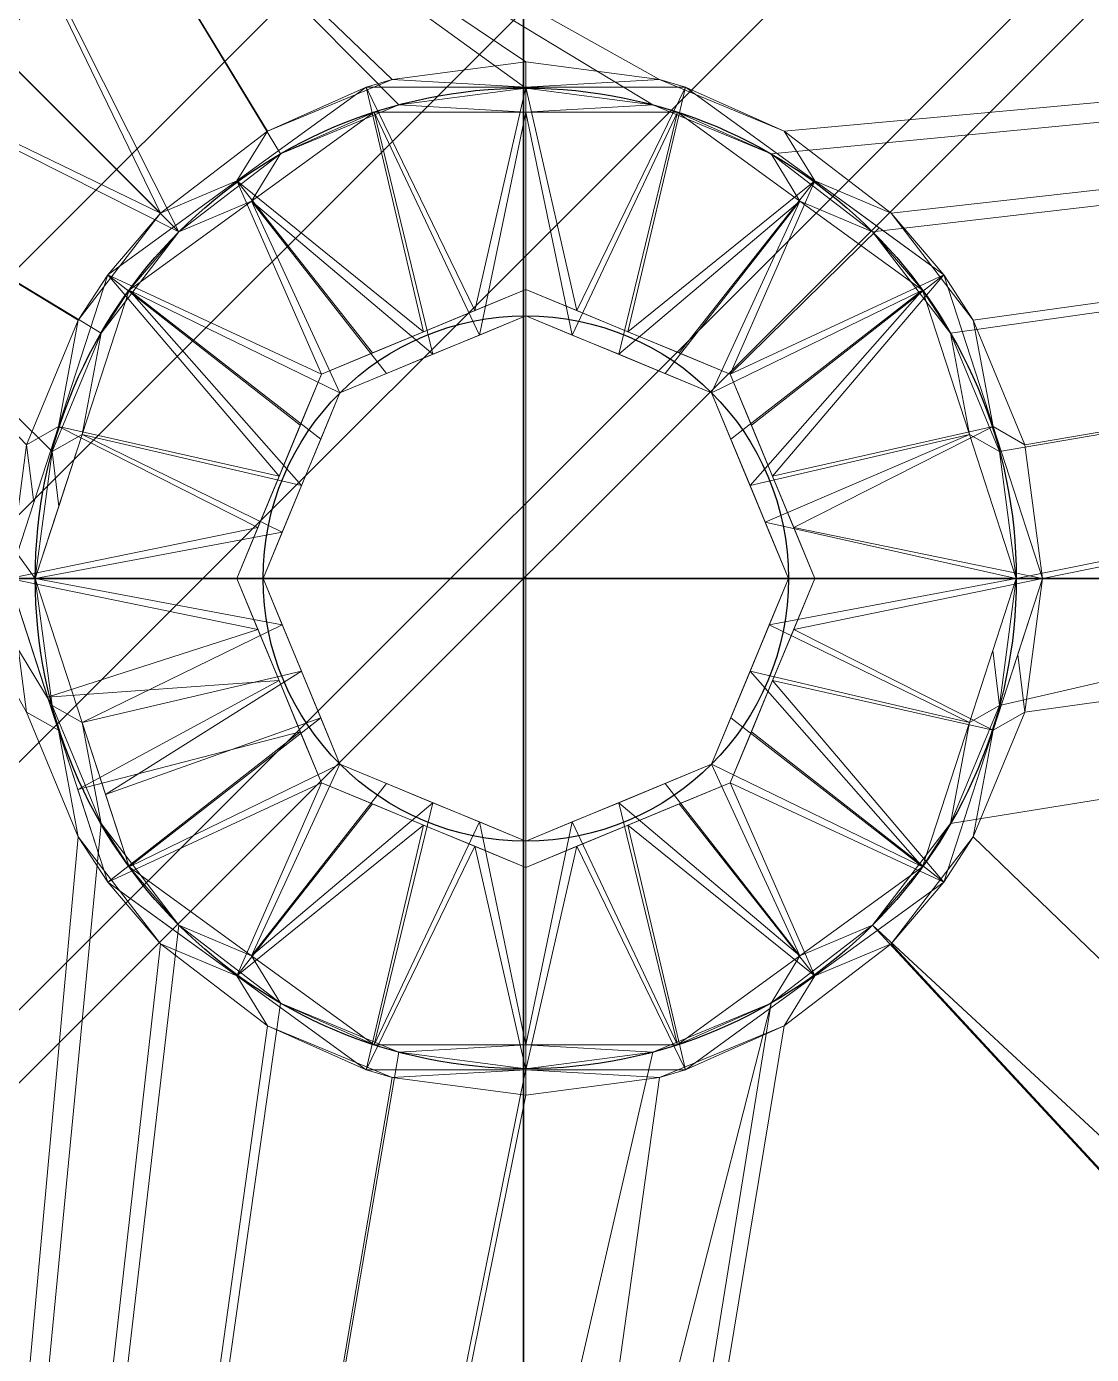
# Model space of a CAD drawing. Header units: millimetres. Extents: x -1 to 1801, y -701 to 1.
# Drawn here: x 1330.5 to 1391.3, y -303.3 to -227.5 of the extents above; entities that cross this region are included whole.
import ezdxf

# ---------------------------------------------------------------- set-up
doc = ezdxf.new("R2010")
doc.units = ezdxf.units.MM
for name, color, linetype in [('IQ_200_3D', 1, 'Continuous'), ('IQ_204_2D', 7, 'Continuous'), ('IQ_204_3D', 7, 'Continuous'), ('IQ_CON_DRAIN_INT', 7, 'Continuous')]:
    doc.layers.add(name, color=color, linetype=linetype)

# ---------------------------------------------------------------- blocks, each defined once
blk = doc.blocks.new('*X1')
at = {"color": 0}
for p, q in [((313.9927, 2209.0388), (321.5054, 2216.5516)), ((314.1082, 2207.7402), (322.8041, 2216.436)), ((314.1582, 2210.6186), (319.9257, 2216.3861)), ((314.3989, 2206.6167), (323.9276, 2216.1453)), ((314.8213, 2205.6248), (324.9194, 2215.723)), ((315.3537, 2204.743), (325.8012, 2215.1905)), ((315.9853, 2203.9605), (326.5838, 2214.5589))]:
    blk.add_line(p, q, dxfattribs=at)
blk = doc.blocks.new('drain')
blk.add_line((-2.1213, -2.1213), (2.1213, 2.1213))
at = {"extrusion": (-1, 0, 0)}
blk.add_line((0, 2.1213, -2.1213), (0, -2.1213, 2.1213), dxfattribs=at)
at = {"extrusion": (0, -1, 0)}
blk.add_line((-2.1213, 0, -2.1213), (2.1213, 0, 2.1213), dxfattribs=at)
at = {"extrusion": (-1, 0, 0)}
for start, end in [(45, 225), (225, 45)]:
    blk.add_arc((0, 0), 3, start, end, dxfattribs=at)
for start, end in [(45, 225), (225, 45)]:
    blk.add_arc((0, 0), 3, start, end)
at = {"extrusion": (0, -1, 0)}
for start, end in [(45, 225), (225, 45)]:
    blk.add_arc((0, 0), 3, start, end, dxfattribs=at)
at = {"xscale": 0.4000000000000909, "yscale": 0.4000000000000909, "zscale": 0.4000000000000909}
blk.add_blockref('*X1', (-128.5971, -883.6206), dxfattribs=at)
at = {"extrusion": (-1, 0, 0), "xscale": 0.3999999999999773, "yscale": 0.3999999999999773, "zscale": 0.3999999999999773}
blk.add_blockref('*X1', (-128.5971, -883.6206), dxfattribs=at)
at = {"extrusion": (0, -1, 0), "xscale": 0.4000000000000909, "yscale": 0.4000000000000909, "zscale": 0.4000000000000909}
blk.add_blockref('*X1', (-128.5971, -883.6206), dxfattribs=at)

msp = doc.modelspace()

# ---------------------------------------------------------------- linework, layer by layer
at = {"layer": 'IQ_204_2D'}
for radius in [28, 15]:
    msp.add_circle((1359, -259), radius, dxfattribs=at)

# ---------------------------------------------------------------- block references
at = {"layer": 'IQ_CON_DRAIN_INT', "xscale": 25, "yscale": 25, "zscale": 25}
msp.add_blockref('drain', (1358.873, -259), dxfattribs=at)

# ---------------------------------------------------------------- meshes
at = {"layer": 'IQ_200_3D', "lineweight": 18}
mesh = msp.add_polyface(dxfattribs=at)
corners = [(1800, 0, 850), (1800, -700, 850), (0, -700, 850), (0, 0, 850), (1275, -230, 850), (1275, -530, 850), (1276.874, -544.235, 850), (1282.369, -557.5, 850), (1291.109, -568.891, 850), (1302.5, -577.631, 850), (1315.765, -583.126, 850), (1330, -585, 850), (1630, -585, 850), (1644.235, -583.126, 850), (1657.5, -577.631, 850), (1668.891, -568.891, 850), (1677.631, -557.5, 850), (1683.126, -544.235, 850), (1685, -530, 850), (1685, -230, 850), (1683.126, -215.765, 850), (1677.631, -202.5, 850), (1668.891, -191.109, 850), (1657.5, -182.369, 850), (1644.235, -176.874, 850), (1630, -175, 850), (1330, -175, 850), (1315.765, -176.874, 850), (1302.5, -182.369, 850), (1291.109, -191.109, 850), (1282.369, -202.5, 850), (1276.874, -215.765, 850), (1284, -168, 850), (1283.455, -163.859, 850), (1281.856, -160, 850), (1279.314, -156.686, 850), (1276, -154.144, 850), (1272.141, -152.545, 850), (1268, -152, 850), (1263.859, -152.545, 850), (1260, -154.144, 850), (1256.686, -156.686, 850), (1254.144, -160, 850), (1252.545, -163.859, 850), (1252, -168, 850), (1252.545, -172.141, 850), (1254.144, -176, 850), (1256.686, -179.314, 850), (1260, -181.856, 850), (1263.859, -183.455, 850), (1268, -184, 850), (1272.141, -183.455, 850), (1276, -181.856, 850), (1279.314, -179.314, 850), (1281.856, -176, 850), (1283.455, -172.141, 850)]
mesh.append_faces([[corners[k] for k in face] for face in [(14, 1, 13), (18, 1, 17), (9, 2, 8), (23, 0, 22), (20, 0, 19), (42, 3, 41), (40, 3, 39), (38, 0, 37)]], dxfattribs={"vtx0": -1, "vtx1": -1})
mesh.append_faces([[corners[k] for k in face] for face in [(1, 14, 15), (1, 15, 16), (1, 18, 19, 0), (0, 23, 24), (33, 27, 28, 32), (34, 26, 27, 33), (28, 55, 32), (29, 52, 53), (30, 51, 52, 29), (4, 47, 48), (3, 44, 45, 2), (3, 42, 43)]], dxfattribs={"vtx0": -1, "vtx2": -1})
mesh.append_faces([[corners[k] for k in face] for face in [(0, 25, 26, 36), (2, 45, 46, 5)]], dxfattribs={"vtx0": -1, "vtx2": -1, "vtx3": -1})
mesh.append_faces([[corners[k] for k in face] for face in [(16, 17, 1), (12, 13, 1), (9, 10, 2), (7, 8, 2), (10, 11, 2), (21, 22, 0), (20, 21, 0), (24, 25, 0), (5, 6, 2), (53, 54, 29), (50, 51, 30), (6, 7, 2), (34, 35, 26), (36, 37, 0), (35, 36, 26), (43, 44, 3), (40, 41, 3)]], dxfattribs={"vtx1": -1, "vtx2": -1})
mesh.append_faces([[corners[k] for k in face] for face in [(11, 12, 1, 2), (54, 55, 28, 29), (4, 5, 46, 47), (30, 31, 49, 50), (31, 4, 48, 49), (38, 39, 3, 0)]], dxfattribs={"vtx1": -1, "vtx3": -1})
mesh = msp.add_polyface(dxfattribs=at)
corners = [(1800, -700, 900), (1800, -23, 900), (0, -23, 900), (0, -700, 900), (1275, -530, 900), (1275, -230, 900), (1276.874, -215.765, 900), (1282.369, -202.5, 900), (1291.109, -191.109, 900), (1302.5, -182.369, 900), (1315.765, -176.874, 900), (1330, -175, 900), (1630, -175, 900), (1644.235, -176.874, 900), (1657.5, -182.369, 900), (1668.891, -191.109, 900), (1677.631, -202.5, 900), (1683.126, -215.765, 900), (1685, -230, 900), (1685, -530, 900), (1683.126, -544.235, 900), (1677.631, -557.5, 900), (1668.891, -568.891, 900), (1657.5, -577.631, 900), (1644.235, -583.126, 900), (1630, -585, 900), (1330, -585, 900), (1315.765, -583.126, 900), (1302.5, -577.631, 900), (1291.109, -568.891, 900), (1282.369, -557.5, 900), (1276.874, -544.235, 900), (1252, -168, 900), (1252.545, -163.859, 900), (1254.144, -160, 900), (1256.686, -156.686, 900), (1260, -154.144, 900), (1263.859, -152.545, 900), (1268, -152, 900), (1272.141, -152.545, 900), (1276, -154.144, 900), (1279.314, -156.686, 900), (1281.856, -160, 900), (1283.455, -163.859, 900), (1284, -168, 900), (1283.455, -172.141, 900), (1281.856, -176, 900), (1279.314, -179.314, 900), (1276, -181.856, 900), (1272.141, -183.455, 900), (1268, -184, 900), (1263.859, -183.455, 900), (1260, -181.856, 900), (1256.686, -179.314, 900), (1254.144, -176, 900), (1252.545, -172.141, 900)]
mesh.append_faces([[corners[k] for k in face] for face in [(16, 1, 15), (21, 0, 20), (28, 3, 27), (47, 8, 46), (36, 2, 35), (35, 2, 34), (33, 2, 32), (49, 7, 48), (54, 5, 53), (50, 7, 49), (31, 3, 30)]], dxfattribs={"vtx0": -1, "vtx1": -1})
mesh.append_faces([[corners[k] for k in face] for face in [(1, 12, 13), (1, 13, 14), (1, 17, 18), (9, 45, 46, 8), (10, 42, 43, 9), (42, 10, 11, 41), (0, 21, 22), (0, 23, 24), (26, 3, 0, 25), (3, 26, 27), (2, 36, 37), (48, 7, 8, 47), (51, 6, 7, 50), (52, 5, 6, 51)]], dxfattribs={"vtx0": -1, "vtx2": -1})
mesh.append_faces([[corners[k] for k in face] for face in [(16, 17, 1), (14, 15, 1), (43, 44, 9), (44, 45, 9), (19, 20, 0), (22, 23, 0), (29, 30, 3), (28, 29, 3), (24, 25, 0), (37, 38, 2), (40, 41, 11), (39, 40, 1), (33, 34, 2), (31, 4, 3), (52, 53, 5), (54, 55, 3)]], dxfattribs={"vtx1": -1, "vtx2": -1})
mesh.append_faces([[corners[k] for k in face] for face in [(11, 12, 1, 40), (4, 5, 54, 3)]], dxfattribs={"vtx1": -1, "vtx2": -1, "vtx3": -1})
mesh.append_faces([[corners[k] for k in face] for face in [(18, 19, 0, 1), (38, 39, 1, 2), (55, 32, 2, 3)]], dxfattribs={"vtx1": -1, "vtx3": -1})
mesh = msp.add_polyface(dxfattribs=at)
corners = [(1650, -230, 700), (1649.319, -224.824, 700), (1647.321, -220, 700), (1644.142, -215.858, 700), (1640, -212.679, 700), (1635.176, -210.681, 700), (1630, -210, 700), (1330, -210, 700), (1324.824, -210.681, 700), (1320, -212.679, 700), (1315.858, -215.858, 700), (1312.679, -220, 700), (1310.681, -224.824, 700), (1310, -230, 700), (1310, -530, 700), (1310.681, -535.176, 700), (1312.679, -540, 700), (1315.858, -544.142, 700), (1320, -547.321, 700), (1324.824, -549.319, 700), (1330, -550, 700), (1630, -550, 700), (1635.176, -549.319, 700), (1640, -547.321, 700), (1644.142, -544.142, 700), (1647.321, -540, 700), (1649.319, -535.176, 700), (1650, -530, 700), (1387, -259, 700), (1386.046, -266.247, 700), (1383.249, -273, 700), (1378.799, -278.799, 700), (1373, -283.249, 700), (1366.247, -286.046, 700), (1359, -287, 700), (1351.753, -286.046, 700), (1345, -283.249, 700), (1339.201, -278.799, 700), (1334.751, -273, 700), (1331.954, -266.247, 700), (1331, -259, 700), (1331.954, -251.753, 700), (1334.751, -245, 700), (1339.201, -239.201, 700), (1345, -234.751, 700), (1351.753, -231.954, 700), (1359, -231, 700), (1366.247, -231.954, 700), (1373, -234.751, 700), (1378.799, -239.201, 700), (1383.249, -245, 700), (1386.046, -251.753, 700)]
mesh.append_faces([[corners[k] for k in face] for face in [(29, 6, 28), (37, 14, 36), (49, 6, 48), (40, 13, 39)]], dxfattribs={"vtx0": -1, "vtx1": -1})
mesh.append_faces([[corners[k] for k in face] for face in [(21, 27, 31)]], dxfattribs={"vtx0": -1, "vtx1": -1, "vtx2": -1})
mesh.append_faces([[corners[k] for k in face] for face in [(32, 20, 21, 31), (14, 32, 33), (15, 18, 19, 14), (14, 37, 38), (7, 47, 48, 6), (7, 46, 47), (6, 0, 1, 5), (5, 1, 2, 4), (6, 51, 28), (13, 42, 43, 12)]], dxfattribs={"vtx0": -1, "vtx2": -1})
mesh.append_faces([[corners[k] for k in face] for face in [(6, 29, 30, 0), (14, 19, 20, 32)]], dxfattribs={"vtx0": -1, "vtx2": -1, "vtx3": -1})
mesh.append_faces([[corners[k] for k in face] for face in [(43, 8, 9, 10)]], dxfattribs={"vtx0": -1, "vtx3": -1})
mesh.append_faces([[corners[k] for k in face] for face in [(35, 36, 14), (34, 35, 14), (33, 34, 14), (50, 51, 6), (49, 50, 6), (44, 45, 7), (41, 42, 13), (40, 41, 13), (11, 12, 43, 10), (45, 46, 7)]], dxfattribs={"vtx1": -1, "vtx2": -1})
mesh.append_faces([[corners[k] for k in face] for face in [(25, 26, 22, 23), (21, 22, 26, 27), (27, 0, 30, 31), (13, 14, 38, 39), (43, 44, 7, 8)]], dxfattribs={"vtx1": -1, "vtx3": -1})
mesh.append_faces([[corners[k] for k in face] for face in [(23, 24, 25), (16, 17, 18, 15), (2, 3, 4)]], dxfattribs={"vtx2": -1})
mesh = msp.add_polyface(dxfattribs=at)
corners = [(1630, -210, 698.5), (1635.176, -210.681, 698.5), (1640, -212.679, 698.5), (1644.142, -215.858, 698.5), (1647.321, -220, 698.5), (1649.319, -224.824, 698.5), (1650, -230, 698.5), (1650, -530, 698.5), (1649.499, -534.45, 698.5), (1648.019, -538.678, 698.5), (1645.637, -542.47, 698.5), (1642.47, -545.637, 698.5), (1638.678, -548.019, 698.5), (1634.45, -549.499, 698.5), (1630, -550, 698.5), (1330, -550, 698.5), (1324.824, -549.319, 698.5), (1320, -547.321, 698.5), (1315.858, -544.142, 698.5), (1312.679, -540, 698.5), (1310.681, -535.176, 698.5), (1310, -530, 698.5), (1310, -230, 698.5), (1310.681, -224.824, 698.5), (1312.679, -220, 698.5), (1315.858, -215.858, 698.5), (1320, -212.679, 698.5), (1324.824, -210.681, 698.5), (1330, -210, 698.5), (1329.5, -259, 698.5), (1330.505, -266.635, 698.5), (1333.452, -273.75, 698.5), (1338.14, -279.86, 698.5), (1344.25, -284.548, 698.5), (1351.365, -287.495, 698.5), (1359, -288.5, 698.5), (1366.635, -287.495, 698.5), (1373.75, -284.548, 698.5), (1379.86, -279.86, 698.5), (1384.548, -273.75, 698.5), (1387.495, -266.635, 698.5), (1388.5, -259, 698.5), (1387.495, -251.365, 698.5), (1384.548, -244.25, 698.5), (1379.86, -238.14, 698.5), (1373.75, -233.452, 698.5), (1366.635, -230.505, 698.5), (1359, -229.5, 698.5), (1351.365, -230.505, 698.5), (1344.25, -233.452, 698.5), (1338.14, -238.14, 698.5), (1333.452, -244.25, 698.5), (1330.505, -251.365, 698.5)]
mesh.append_faces([[corners[k] for k in face] for face in [(45, 0, 44), (42, 0, 41), (49, 28, 48), (8, 14, 7), (34, 21, 33)]], dxfattribs={"vtx0": -1, "vtx1": -1})
mesh.append_faces([[corners[k] for k in face] for face in [(0, 6, 40, 41)]], dxfattribs={"vtx0": -1, "vtx1": -1, "vtx3": -1})
mesh.append_faces([[corners[k] for k in face] for face in [(28, 46, 47), (50, 27, 28, 49), (22, 51, 52), (22, 29, 30), (28, 47, 48), (31, 21, 22, 30), (21, 15, 16, 20), (20, 16, 17, 19)]], dxfattribs={"vtx0": -1, "vtx2": -1})
mesh.append_faces([[corners[k] for k in face] for face in [(21, 35, 36, 15)]], dxfattribs={"vtx0": -1, "vtx2": -1, "vtx3": -1})
mesh.append_faces([[corners[k] for k in face] for face in [(50, 25, 26, 27)]], dxfattribs={"vtx0": -1, "vtx3": -1})
mesh.append_faces([[corners[k] for k in face] for face in [(18, 19, 17)]], dxfattribs={"vtx1": -1})
mesh.append_faces([[corners[k] for k in face] for face in [(42, 43, 0), (43, 44, 0), (24, 25, 50, 23), (52, 29, 22), (34, 35, 21), (32, 33, 21), (31, 32, 21), (36, 37, 15)]], dxfattribs={"vtx1": -1, "vtx2": -1})
mesh.append_faces([[corners[k] for k in face] for face in [(38, 39, 7, 14)]], dxfattribs={"vtx1": -1, "vtx2": -1, "vtx3": -1})
mesh.append_faces([[corners[k] for k in face] for face in [(4, 5, 1, 2), (0, 1, 5, 6), (45, 46, 28, 0), (22, 23, 50, 51), (6, 7, 39, 40), (37, 38, 14, 15), (8, 9, 13, 14), (9, 10, 12, 13)]], dxfattribs={"vtx1": -1, "vtx3": -1})
mesh.append_faces([[corners[k] for k in face] for face in [(2, 3, 4), (10, 11, 12)]], dxfattribs={"vtx2": -1})
at = {"layer": 'IQ_204_3D', "lineweight": 18}
mesh = msp.add_polyface(dxfattribs=at)
corners = [(1388.5, -259, 698.5), (1388.5, -259, 689.84), (1382.866, -241.66, 689.84), (1368.116, -230.944, 689.84), (1349.884, -230.944, 689.84), (1335.134, -241.66, 689.84), (1329.5, -259, 689.84), (1329.5, -259, 698.5), (1330.505, -251.365, 698.5), (1333.452, -244.25, 698.5), (1338.14, -238.14, 698.5), (1344.25, -233.452, 698.5), (1351.365, -230.505, 698.5), (1359, -229.5, 698.5), (1366.635, -230.505, 698.5), (1373.75, -233.452, 698.5), (1379.86, -238.14, 698.5), (1384.548, -244.25, 698.5), (1387.495, -251.365, 698.5), (1342.509, -236.302, 689.84), (1375.491, -236.302, 689.84), (1332.317, -250.33, 689.84), (1385.683, -250.33, 689.84), (1330.909, -254.665, 689.84), (1329.5, -259, 694.824), (1359, -230.944, 689.84)]
mesh.append_faces([[corners[k] for k in face] for face in [(14, 25, 13), (9, 21, 8), (21, 9, 5), (16, 20, 15), (3, 15, 20), (5, 10, 19), (2, 17, 22), (15, 3, 14), (20, 16, 2), (25, 14, 3)]], dxfattribs={"vtx0": -1, "vtx1": -1})
mesh.append_faces([[corners[k] for k in face] for face in [(24, 8, 23)]], dxfattribs={"vtx0": -1, "vtx1": -1, "vtx2": -1})
mesh.append_faces([[corners[k] for k in face] for face in [(11, 4, 19), (19, 10, 11), (25, 12, 13), (18, 1, 22), (8, 21, 23), (12, 25, 4)]], dxfattribs={"vtx0": -1, "vtx2": -1})
mesh.append_faces([[corners[k] for k in face] for face in [(9, 10, 5), (11, 12, 4), (16, 17, 2), (17, 18, 22)]], dxfattribs={"vtx1": -1, "vtx2": -1})
mesh.append_faces([[corners[k] for k in face] for face in [(23, 6, 24), (18, 0, 1), (24, 7, 8)]], dxfattribs={"vtx2": -1})
mesh = msp.add_polyface(dxfattribs=at)
corners = [(1329.5, -259, 689.84), (1335.134, -241.66, 689.84), (1349.884, -230.944, 689.84), (1368.116, -230.944, 689.84), (1382.866, -241.66, 689.84), (1388.5, -259, 689.84), (1375.5, -259, 682.617), (1370.667, -247.333, 682.617), (1359, -242.5, 682.617), (1347.333, -247.333, 682.617), (1342.5, -259, 682.617), (1364.834, -244.916, 682.617), (1353.166, -244.916, 682.617), (1344.916, -253.166, 682.617), (1332.317, -250.33, 689.84), (1373.084, -253.166, 682.617), (1385.683, -250.33, 689.84), (1342.509, -236.302, 689.84), (1375.491, -236.302, 689.84), (1356.083, -243.708, 682.617), (1359, -230.944, 689.84), (1361.917, -243.708, 682.617), (1346.125, -250.25, 682.617), (1343.708, -256.083, 682.617), (1371.875, -250.25, 682.617), (1374.292, -256.083, 682.617), (1350.25, -246.125, 682.617), (1379.178, -238.981, 689.84), (1367.75, -246.125, 682.617)]
mesh.append_faces([[corners[k] for k in face] for face in [(25, 5, 6)]], dxfattribs={"vtx0": -1})
mesh.append_faces([[corners[k] for k in face] for face in [(7, 4, 24), (20, 19, 2), (3, 21, 20), (8, 20, 21), (5, 25, 16), (19, 20, 8)]], dxfattribs={"vtx0": -1, "vtx1": -1})
mesh.append_faces([[corners[k] for k in face] for face in [(3, 11, 21), (23, 0, 14), (17, 12, 26), (7, 18, 27), (11, 3, 18), (9, 1, 17), (12, 17, 2), (4, 15, 24), (7, 27, 4), (1, 9, 22), (14, 13, 23), (15, 4, 16), (18, 7, 28)]], dxfattribs={"vtx0": -1, "vtx2": -1})
mesh.append_faces([[corners[k] for k in face] for face in [(14, 1, 13), (19, 12, 2), (22, 13, 1), (28, 11, 18), (25, 15, 16), (26, 9, 17)]], dxfattribs={"vtx1": -1, "vtx2": -1})
mesh.append_faces([[corners[k] for k in face] for face in [(23, 10, 0)]], dxfattribs={"vtx2": -1})
mesh = msp.add_polyface(dxfattribs=at)
corners = [(1387, -259, 690.722), (1387, -259, 698.5), (1386.046, -251.753, 698.5), (1383.249, -245, 698.5), (1378.799, -239.201, 698.5), (1373, -234.751, 698.5), (1366.247, -231.954, 698.5), (1359, -231, 698.5), (1351.753, -231.954, 698.5), (1345, -234.751, 698.5), (1339.201, -239.201, 698.5), (1334.751, -245, 698.5), (1331.954, -251.753, 698.5), (1331, -259, 698.5), (1331, -259, 690.722), (1336.348, -242.542, 690.722), (1350.348, -232.37, 690.722), (1367.652, -232.37, 690.722), (1381.652, -242.542, 690.722), (1343.348, -237.456, 690.722), (1374.652, -237.456, 690.722), (1333.674, -250.771, 690.722), (1384.326, -250.771, 690.722), (1332.337, -254.885, 690.722), (1331, -259, 695.317), (1359, -232.37, 690.722)]
mesh.append_faces([[corners[k] for k in face] for face in [(7, 25, 6), (12, 21, 11), (15, 11, 21), (5, 20, 4), (20, 5, 17), (19, 10, 15), (22, 3, 18), (6, 17, 5), (18, 4, 20), (17, 6, 25)]], dxfattribs={"vtx0": -1, "vtx1": -1})
mesh.append_faces([[corners[k] for k in face] for face in [(23, 12, 24)]], dxfattribs={"vtx0": -1, "vtx1": -1, "vtx2": -1})
mesh.append_faces([[corners[k] for k in face] for face in [(15, 10, 11), (16, 8, 9), (18, 3, 4), (22, 2, 3)]], dxfattribs={"vtx0": -1, "vtx2": -1})
mesh.append_faces([[corners[k] for k in face] for face in [(19, 16, 9), (9, 10, 19), (7, 8, 25), (22, 0, 2), (23, 21, 12), (16, 25, 8)]], dxfattribs={"vtx1": -1, "vtx2": -1})
mesh.append_faces([[corners[k] for k in face] for face in [(24, 14, 23), (0, 1, 2), (12, 13, 24)]], dxfattribs={"vtx2": -1})
mesh = msp.add_polyface(dxfattribs=at)
corners = [(1387, -259, 698.5), (1387, -259, 700), (1386.046, -251.753, 700), (1383.249, -245, 700), (1378.799, -239.201, 700), (1373, -234.751, 700), (1366.247, -231.954, 700), (1359, -231, 700), (1351.753, -231.954, 700), (1345, -234.751, 700), (1339.201, -239.201, 700), (1334.751, -245, 700), (1331.954, -251.753, 700), (1331, -259, 700), (1331, -259, 698.5), (1331.954, -251.753, 698.5), (1334.751, -245, 698.5), (1339.201, -239.201, 698.5), (1345, -234.751, 698.5), (1351.753, -231.954, 698.5), (1359, -231, 698.5), (1366.247, -231.954, 698.5), (1373, -234.751, 698.5), (1378.799, -239.201, 698.5), (1383.249, -245, 698.5), (1386.046, -251.753, 698.5)]
mesh.append_faces([[corners[k] for k in face] for face in [(2, 25, 0, 1), (15, 12, 13, 14)]], dxfattribs={"vtx0": -1})
mesh.append_faces([[corners[k] for k in face] for face in [(3, 24, 25, 2), (5, 22, 23, 4), (4, 23, 24, 3), (6, 21, 22, 5), (21, 6, 7, 20), (8, 19, 20, 7), (9, 18, 19, 8), (11, 16, 17, 10), (10, 17, 18, 9), (12, 15, 16, 11)]], dxfattribs={"vtx0": -1, "vtx2": -1})
mesh = msp.add_polyface(dxfattribs=at)
corners = [(1387, -259, 690.722), (1381.652, -242.542, 690.722), (1367.652, -232.37, 690.722), (1350.348, -232.37, 690.722), (1336.348, -242.542, 690.722), (1331, -259, 690.722), (1344, -259, 683.5), (1348.393, -248.393, 683.5), (1359, -244, 683.5), (1369.607, -248.393, 683.5), (1374, -259, 683.5), (1353.697, -246.197, 683.5), (1364.303, -246.197, 683.5), (1346.197, -253.697, 683.5), (1371.803, -253.697, 683.5), (1343.348, -237.456, 690.722), (1374.652, -237.456, 690.722), (1361.652, -245.098, 683.5), (1359, -232.37, 690.722), (1356.348, -245.098, 683.5), (1347.295, -251.045, 683.5), (1333.674, -250.771, 690.722), (1372.671, -255.792, 683.5), (1384.326, -250.771, 690.722), (1370.705, -251.045, 683.5), (1351.045, -247.295, 683.5), (1366.955, -247.295, 683.5), (1345.098, -256.348, 683.5)]
mesh.append_faces([[corners[k] for k in face] for face in [(27, 5, 6)]], dxfattribs={"vtx0": -1})
mesh.append_faces([[corners[k] for k in face] for face in [(18, 17, 2), (3, 19, 18), (17, 18, 8), (5, 27, 21)]], dxfattribs={"vtx0": -1, "vtx1": -1})
mesh.append_faces([[corners[k] for k in face] for face in [(13, 4, 21), (15, 25, 11), (18, 19, 8), (9, 1, 16), (16, 12, 26), (22, 0, 23), (11, 3, 15), (4, 13, 20), (3, 11, 19), (23, 14, 22), (1, 9, 24), (15, 7, 25), (12, 16, 2)]], dxfattribs={"vtx0": -1, "vtx2": -1})
mesh.append_faces([[corners[k] for k in face] for face in [(24, 14, 1), (20, 7, 4), (17, 12, 2), (23, 1, 14), (15, 4, 7), (26, 9, 16), (27, 13, 21)]], dxfattribs={"vtx1": -1, "vtx2": -1})
mesh.append_faces([[corners[k] for k in face] for face in [(22, 10, 0)]], dxfattribs={"vtx2": -1})
mesh = msp.add_polyface(dxfattribs=at)
corners = [(1342.5, -259, 682.617), (1347.333, -247.333, 682.617), (1359, -242.5, 682.617), (1370.667, -247.333, 682.617), (1375.5, -259, 682.617), (1375.5, -259, 668.5), (1370.667, -247.333, 668.5), (1359, -242.5, 668.5), (1347.333, -247.333, 668.5), (1342.5, -259, 668.5), (1345.197, -252.488, 668.5), (1344.916, -253.166, 682.617), (1346.125, -250.25, 682.617), (1353.166, -244.916, 668.5), (1353.166, -244.916, 682.617), (1356.083, -243.708, 682.617), (1373.084, -253.166, 668.5), (1373.084, -253.166, 682.617), (1374.151, -255.744, 682.617), (1364.834, -244.916, 682.617), (1364.834, -244.916, 668.5), (1361.917, -243.708, 668.5), (1343.849, -255.744, 668.5), (1350.25, -246.125, 682.617), (1350.25, -246.125, 668.5), (1356.083, -243.708, 668.5), (1371.875, -250.25, 668.5), (1371.875, -250.25, 682.617), (1374.292, -256.083, 668.5), (1367.75, -246.125, 682.617), (1367.75, -246.125, 668.5), (1361.917, -243.708, 682.617), (1343.708, -256.083, 682.617)]
mesh.append_faces([[corners[k] for k in face] for face in [(28, 4, 5), (32, 9, 0)]], dxfattribs={"vtx0": -1})
mesh.append_faces([[corners[k] for k in face] for face in [(4, 28, 18), (18, 16, 17), (9, 32, 22)]], dxfattribs={"vtx0": -1, "vtx1": -1})
mesh.append_faces([[corners[k] for k in face] for face in [(8, 12, 1), (10, 11, 12)]], dxfattribs={"vtx0": -1, "vtx2": -1})
mesh.append_faces([[corners[k] for k in face] for face in [(10, 22, 11), (8, 10, 12), (28, 16, 18), (32, 11, 22)]], dxfattribs={"vtx1": -1, "vtx2": -1})
mesh.append_faces([[corners[k] for k in face] for face in [(15, 2, 7, 25), (25, 13, 14, 15), (24, 8, 1, 23), (13, 24, 23, 14), (2, 31, 21, 7), (19, 29, 30, 20), (3, 27, 26, 6), (6, 30, 29, 3), (27, 17, 16, 26), (31, 19, 20, 21)]], dxfattribs={"vtx1": -1, "vtx3": -1})
mesh = msp.add_polyface(dxfattribs=at)
corners = [(1342.5, -259, 668.5), (1347.333, -247.333, 668.5), (1359, -242.5, 668.5), (1370.667, -247.333, 668.5), (1375.5, -259, 668.5), (1359, -259, 668.5)]
mesh.append_faces([[corners[k] for k in face] for face in [(3, 4, 5, 2)]], dxfattribs={"vtx2": -1})
mesh.append_faces([[corners[k] for k in face] for face in [(5, 0, 1, 2)]], dxfattribs={"vtx3": -1})
mesh = msp.add_polyface(dxfattribs=at)
corners = [(1374, -259, 683.5), (1369.607, -248.393, 683.5), (1359, -244, 683.5), (1348.393, -248.393, 683.5), (1344, -259, 683.5), (1344, -259, 670), (1348.393, -248.393, 670), (1359, -244, 670), (1369.607, -248.393, 670), (1374, -259, 670), (1346.445, -253.097, 670), (1346.197, -253.697, 683.5), (1347.295, -251.045, 683.5), (1353.697, -246.197, 670), (1353.697, -246.197, 683.5), (1356.348, -245.098, 683.5), (1371.803, -253.697, 670), (1371.803, -253.697, 683.5), (1372.777, -256.049, 683.5), (1364.303, -246.197, 683.5), (1364.303, -246.197, 670), (1361.652, -245.098, 670), (1345.222, -256.049, 670), (1351.045, -247.295, 683.5), (1351.045, -247.295, 670), (1356.348, -245.098, 670), (1370.705, -251.045, 670), (1370.705, -251.045, 683.5), (1372.902, -256.348, 670), (1366.955, -247.295, 683.5), (1366.955, -247.295, 670), (1361.652, -245.098, 683.5), (1345.098, -256.348, 683.5)]
mesh.append_faces([[corners[k] for k in face] for face in [(18, 28, 0), (17, 16, 18), (22, 32, 5)]], dxfattribs={"vtx0": -1, "vtx1": -1})
mesh.append_faces([[corners[k] for k in face] for face in [(11, 22, 10), (7, 2, 15, 25), (14, 13, 25, 15), (23, 24, 13, 14), (21, 31, 2, 7), (30, 29, 19, 20), (3, 6, 24, 23), (26, 27, 1, 8), (12, 10, 6), (29, 30, 8, 1), (16, 17, 27, 26), (20, 19, 31, 21), (18, 16, 28), (22, 11, 32)]], dxfattribs={"vtx0": -1, "vtx2": -1})
mesh.append_faces([[corners[k] for k in face] for face in [(9, 0, 28), (4, 5, 32)]], dxfattribs={"vtx1": -1})
mesh.append_faces([[corners[k] for k in face] for face in [(3, 12, 6), (12, 11, 10)]], dxfattribs={"vtx1": -1, "vtx2": -1})
mesh = msp.add_polyface(dxfattribs=at)
corners = [(1374, -259, 670), (1369.607, -248.393, 670), (1359, -244, 670), (1348.393, -248.393, 670), (1344, -259, 670), (1359, -259, 670)]
mesh.append_faces([[corners[k] for k in face] for face in [(3, 4, 5, 2)]], dxfattribs={"vtx2": -1})
mesh.append_faces([[corners[k] for k in face] for face in [(5, 0, 1, 2)]], dxfattribs={"vtx3": -1})
mesh = msp.add_polyface(dxfattribs=at)
corners = [(1329.5, -259, 689.84), (1335.134, -276.34, 689.84), (1349.884, -287.056, 689.84), (1368.116, -287.056, 689.84), (1382.866, -276.34, 689.84), (1388.5, -259, 689.84), (1388.5, -259, 698.5), (1387.495, -266.635, 698.5), (1384.548, -273.75, 698.5), (1379.86, -279.86, 698.5), (1373.75, -284.548, 698.5), (1366.635, -287.495, 698.5), (1359, -288.5, 698.5), (1351.365, -287.495, 698.5), (1344.25, -284.548, 698.5), (1338.14, -279.86, 698.5), (1333.452, -273.75, 698.5), (1330.505, -266.635, 698.5), (1329.5, -259, 698.5), (1375.491, -281.698, 689.84), (1342.509, -281.698, 689.84), (1385.683, -267.67, 689.84), (1332.317, -267.67, 689.84), (1387.091, -263.335, 689.84), (1388.5, -259, 694.824), (1359, -287.056, 689.84)]
mesh.append_faces([[corners[k] for k in face] for face in [(11, 3, 10), (8, 21, 7), (13, 25, 12), (21, 8, 4), (4, 9, 19), (1, 16, 22), (15, 20, 14), (2, 14, 20), (25, 13, 2)]], dxfattribs={"vtx0": -1, "vtx1": -1})
mesh.append_faces([[corners[k] for k in face] for face in [(24, 7, 23)]], dxfattribs={"vtx0": -1, "vtx1": -1, "vtx2": -1})
mesh.append_faces([[corners[k] for k in face] for face in [(4, 8, 9), (10, 3, 19), (7, 21, 23), (19, 9, 10), (25, 11, 12), (17, 0, 22), (11, 25, 3), (2, 13, 14)]], dxfattribs={"vtx0": -1, "vtx2": -1})
mesh.append_faces([[corners[k] for k in face] for face in [(15, 16, 1), (1, 20, 15), (16, 17, 22)]], dxfattribs={"vtx1": -1, "vtx2": -1})
mesh.append_faces([[corners[k] for k in face] for face in [(24, 6, 7), (23, 5, 24), (17, 18, 0)]], dxfattribs={"vtx2": -1})
mesh = msp.add_polyface(dxfattribs=at)
corners = [(1388.5, -259, 689.84), (1382.866, -276.34, 689.84), (1368.116, -287.056, 689.84), (1349.884, -287.056, 689.84), (1335.134, -276.34, 689.84), (1329.5, -259, 689.84), (1342.5, -259, 682.617), (1347.333, -270.667, 682.617), (1359, -275.5, 682.617), (1370.667, -270.667, 682.617), (1375.5, -259, 682.617), (1353.166, -273.084, 682.617), (1364.834, -273.084, 682.617), (1373.084, -264.834, 682.617), (1385.683, -267.67, 689.84), (1331.703, -265.779, 689.84), (1344.916, -264.834, 682.617), (1346.125, -267.75, 682.617), (1375.491, -281.698, 689.84), (1342.509, -281.698, 689.84), (1361.917, -274.292, 682.617), (1359, -287.056, 689.84), (1356.083, -274.292, 682.617), (1371.875, -267.75, 682.617), (1374.292, -261.917, 682.617), (1333.418, -271.06, 689.84), (1343.708, -261.917, 682.617), (1367.75, -271.875, 682.617), (1338.822, -279.019, 689.84), (1350.25, -271.875, 682.617)]
mesh.append_faces([[corners[k] for k in face] for face in [(26, 5, 6)]], dxfattribs={"vtx0": -1})
mesh.append_faces([[corners[k] for k in face] for face in [(7, 4, 17), (21, 20, 2), (8, 21, 22), (17, 25, 16), (20, 21, 8), (3, 22, 21), (25, 17, 4), (5, 26, 15)]], dxfattribs={"vtx0": -1, "vtx1": -1})
mesh.append_faces([[corners[k] for k in face] for face in [(24, 0, 14), (18, 12, 27), (11, 3, 19), (9, 1, 18), (16, 25, 15), (12, 18, 2), (3, 11, 22), (1, 9, 23), (14, 13, 24), (19, 7, 29)]], dxfattribs={"vtx0": -1, "vtx2": -1})
mesh.append_faces([[corners[k] for k in face] for face in [(14, 1, 13), (20, 12, 2), (28, 4, 7, 19), (29, 11, 19), (23, 13, 1), (26, 16, 15), (27, 9, 18)]], dxfattribs={"vtx1": -1, "vtx2": -1})
mesh.append_faces([[corners[k] for k in face] for face in [(24, 10, 0)]], dxfattribs={"vtx2": -1})
mesh = msp.add_polyface(dxfattribs=at)
corners = [(1387, -259, 698.5), (1387, -259, 690.722), (1381.652, -275.458, 690.722), (1367.652, -285.63, 690.722), (1350.348, -285.63, 690.722), (1336.348, -275.458, 690.722), (1331, -259, 690.722), (1331, -259, 698.5), (1331.954, -266.247, 698.5), (1334.751, -273, 698.5), (1339.201, -278.799, 698.5), (1345, -283.249, 698.5), (1351.753, -286.046, 698.5), (1359, -287, 698.5), (1366.247, -286.046, 698.5), (1373, -283.249, 698.5), (1378.799, -278.799, 698.5), (1383.249, -273, 698.5), (1386.046, -266.247, 698.5), (1374.652, -280.544, 690.722), (1343.348, -280.544, 690.722), (1384.326, -267.229, 690.722), (1333.674, -267.229, 690.722), (1385.663, -263.114, 690.722), (1387, -259, 695.317), (1359, -285.63, 690.722)]
mesh.append_faces([[corners[k] for k in face] for face in [(15, 3, 14), (18, 21, 17), (2, 17, 21), (22, 9, 5), (20, 11, 4), (11, 20, 10), (19, 16, 2), (4, 12, 25), (13, 25, 12)]], dxfattribs={"vtx0": -1, "vtx1": -1})
mesh.append_faces([[corners[k] for k in face] for face in [(23, 18, 24)]], dxfattribs={"vtx0": -1, "vtx1": -1, "vtx2": -1})
mesh.append_faces([[corners[k] for k in face] for face in [(5, 9, 10), (10, 20, 5), (22, 8, 9)]], dxfattribs={"vtx0": -1, "vtx2": -1})
mesh.append_faces([[corners[k] for k in face] for face in [(16, 17, 2), (19, 3, 15), (15, 16, 19), (23, 21, 18), (13, 14, 25), (22, 6, 8), (3, 25, 14), (11, 12, 4)]], dxfattribs={"vtx1": -1, "vtx2": -1})
mesh.append_faces([[corners[k] for k in face] for face in [(24, 1, 23), (6, 7, 8), (18, 0, 24)]], dxfattribs={"vtx2": -1})
mesh = msp.add_polyface(dxfattribs=at)
corners = [(1331, -259, 690.722), (1336.348, -275.458, 690.722), (1350.348, -285.63, 690.722), (1367.652, -285.63, 690.722), (1381.652, -275.458, 690.722), (1387, -259, 690.722), (1374, -259, 683.5), (1369.607, -269.607, 683.5), (1359, -274, 683.5), (1348.393, -269.607, 683.5), (1344, -259, 683.5), (1364.303, -271.803, 683.5), (1353.697, -271.803, 683.5), (1371.803, -264.303, 683.5), (1346.197, -264.303, 683.5), (1374.652, -280.544, 690.722), (1343.348, -280.544, 690.722), (1356.348, -272.902, 683.5), (1359, -285.63, 690.722), (1361.652, -272.902, 683.5), (1370.705, -266.955, 683.5), (1384.326, -267.229, 690.722), (1333.674, -267.229, 690.722), (1345.098, -261.652, 683.5), (1335.011, -271.343, 690.722), (1366.955, -270.705, 683.5), (1351.045, -270.705, 683.5), (1372.902, -261.652, 683.5), (1347.295, -266.955, 683.5)]
mesh.append_faces([[corners[k] for k in face] for face in [(27, 5, 6), (0, 23, 10)]], dxfattribs={"vtx0": -1})
mesh.append_faces([[corners[k] for k in face] for face in [(18, 17, 2), (3, 19, 18), (17, 18, 8), (5, 27, 21), (1, 28, 24)]], dxfattribs={"vtx0": -1, "vtx1": -1})
mesh.append_faces([[corners[k] for k in face] for face in [(1, 9, 28), (13, 4, 21), (14, 22, 24), (15, 25, 11), (18, 19, 8), (9, 1, 16), (16, 12, 26), (11, 3, 15), (4, 13, 20), (3, 11, 19), (15, 7, 25), (12, 16, 2)]], dxfattribs={"vtx0": -1, "vtx2": -1})
mesh.append_faces([[corners[k] for k in face] for face in [(20, 7, 4), (17, 12, 2), (0, 22, 23), (15, 4, 7), (14, 23, 22), (28, 14, 24), (26, 9, 16), (27, 13, 21)]], dxfattribs={"vtx1": -1, "vtx2": -1})
mesh = msp.add_polyface(dxfattribs=at)
corners = [(1387, -259, 700), (1387, -259, 698.5), (1386.046, -266.247, 698.5), (1383.249, -273, 698.5), (1378.799, -278.799, 698.5), (1373, -283.249, 698.5), (1366.247, -286.046, 698.5), (1359, -287, 698.5), (1351.753, -286.046, 698.5), (1345, -283.249, 698.5), (1339.201, -278.799, 698.5), (1334.751, -273, 698.5), (1331.954, -266.247, 698.5), (1331, -259, 698.5), (1331, -259, 700), (1331.954, -266.247, 700), (1334.751, -273, 700), (1339.201, -278.799, 700), (1345, -283.249, 700), (1351.753, -286.046, 700), (1359, -287, 700), (1366.247, -286.046, 700), (1373, -283.249, 700), (1378.799, -278.799, 700), (1383.249, -273, 700), (1386.046, -266.247, 700)]
mesh.append_faces([[corners[k] for k in face] for face in [(15, 12, 13, 14), (2, 25, 0, 1)]], dxfattribs={"vtx0": -1})
mesh.append_faces([[corners[k] for k in face] for face in [(16, 11, 12, 15), (18, 9, 10, 17), (17, 10, 11, 16), (19, 8, 9, 18), (8, 19, 20, 7), (21, 6, 7, 20), (22, 5, 6, 21), (24, 3, 4, 23), (23, 4, 5, 22), (25, 2, 3, 24)]], dxfattribs={"vtx0": -1, "vtx2": -1})
mesh = msp.add_polyface(dxfattribs=at)
corners = [(1375.5, -259, 682.617), (1370.667, -270.667, 682.617), (1359, -275.5, 682.617), (1347.333, -270.667, 682.617), (1342.5, -259, 682.617), (1342.5, -259, 668.5), (1347.333, -270.667, 668.5), (1359, -275.5, 668.5), (1370.667, -270.667, 668.5), (1375.5, -259, 668.5), (1372.803, -265.512, 668.5), (1373.084, -264.834, 682.617), (1371.875, -267.75, 682.617), (1364.834, -273.084, 668.5), (1364.834, -273.084, 682.617), (1361.917, -274.292, 682.617), (1345.197, -265.512, 682.617), (1344.916, -264.834, 668.5), (1346.125, -267.75, 668.5), (1353.166, -273.084, 682.617), (1353.166, -273.084, 668.5), (1356.083, -274.292, 668.5), (1374.151, -262.256, 668.5), (1367.75, -271.875, 682.617), (1367.75, -271.875, 668.5), (1361.917, -274.292, 668.5), (1343.849, -262.256, 682.617), (1350.25, -271.875, 682.617), (1350.25, -271.875, 668.5), (1356.083, -274.292, 682.617), (1374.292, -261.917, 682.617), (1343.708, -261.917, 668.5)]
mesh.append_faces([[corners[k] for k in face] for face in [(31, 4, 5), (30, 9, 0)]], dxfattribs={"vtx0": -1})
mesh.append_faces([[corners[k] for k in face] for face in [(16, 18, 3), (9, 30, 22), (4, 31, 26)]], dxfattribs={"vtx0": -1, "vtx1": -1})
mesh.append_faces([[corners[k] for k in face] for face in [(8, 12, 1), (16, 17, 18), (10, 11, 12), (3, 18, 6), (17, 16, 26)]], dxfattribs={"vtx0": -1, "vtx2": -1})
mesh.append_faces([[corners[k] for k in face] for face in [(8, 10, 12), (10, 22, 11), (30, 11, 22), (31, 17, 26)]], dxfattribs={"vtx1": -1, "vtx2": -1})
mesh.append_faces([[corners[k] for k in face] for face in [(15, 2, 7, 25), (13, 24, 23, 14), (2, 29, 21, 7), (25, 13, 14, 15), (6, 28, 27, 3), (24, 8, 1, 23), (28, 20, 19, 27), (29, 19, 20, 21)]], dxfattribs={"vtx1": -1, "vtx3": -1})
mesh = msp.add_polyface(dxfattribs=at)
corners = [(1375.5, -259, 668.5), (1370.667, -270.667, 668.5), (1359, -275.5, 668.5), (1347.333, -270.667, 668.5), (1342.5, -259, 668.5), (1359, -259, 668.5)]
mesh.append_faces([[corners[k] for k in face] for face in [(1, 2, 5, 0)]], dxfattribs={"vtx1": -1})
mesh.append_faces([[corners[k] for k in face] for face in [(3, 4, 5, 2)]], dxfattribs={"vtx2": -1})
mesh = msp.add_polyface(dxfattribs=at)
corners = [(1344, -259, 683.5), (1348.393, -269.607, 683.5), (1359, -274, 683.5), (1369.607, -269.607, 683.5), (1374, -259, 683.5), (1374, -259, 670), (1369.607, -269.607, 670), (1359, -274, 670), (1348.393, -269.607, 670), (1344, -259, 670), (1371.555, -264.903, 670), (1371.803, -264.303, 683.5), (1370.705, -266.955, 683.5), (1364.303, -271.803, 670), (1364.303, -271.803, 683.5), (1361.652, -272.902, 683.5), (1346.197, -264.303, 683.5), (1346.197, -264.303, 670), (1347.295, -266.955, 670), (1353.697, -271.803, 683.5), (1353.697, -271.803, 670), (1356.348, -272.902, 670), (1372.777, -261.951, 670), (1366.955, -270.705, 683.5), (1366.955, -270.705, 670), (1361.652, -272.902, 670), (1345.222, -261.951, 670), (1345.098, -261.652, 683.5), (1347.295, -266.955, 683.5), (1351.045, -270.705, 683.5), (1351.045, -270.705, 670), (1356.348, -272.902, 683.5), (1372.902, -261.652, 683.5)]
mesh.append_faces([[corners[k] for k in face] for face in [(27, 9, 0)]], dxfattribs={"vtx0": -1})
mesh.append_faces([[corners[k] for k in face] for face in [(22, 32, 5)]], dxfattribs={"vtx0": -1, "vtx1": -1})
mesh.append_faces([[corners[k] for k in face] for face in [(17, 16, 28, 18), (7, 2, 15, 25), (12, 10, 6), (23, 24, 13, 14), (21, 31, 2, 7), (18, 28, 1, 8), (14, 13, 25, 15), (16, 17, 26), (11, 22, 10), (29, 30, 8, 1), (3, 6, 24, 23), (19, 20, 30, 29), (20, 19, 31, 21), (27, 26, 9), (22, 11, 32)]], dxfattribs={"vtx0": -1, "vtx2": -1})
mesh.append_faces([[corners[k] for k in face] for face in [(4, 5, 32)]], dxfattribs={"vtx1": -1})
mesh.append_faces([[corners[k] for k in face] for face in [(3, 12, 6), (12, 11, 10), (27, 16, 26)]], dxfattribs={"vtx1": -1, "vtx2": -1})
mesh = msp.add_polyface(dxfattribs=at)
corners = [(1344, -259, 670), (1348.393, -269.607, 670), (1359, -274, 670), (1369.607, -269.607, 670), (1374, -259, 670), (1359, -259, 670)]
mesh.append_faces([[corners[k] for k in face] for face in [(5, 2, 3, 4)]], dxfattribs={"vtx0": -1})
mesh.append_faces([[corners[k] for k in face] for face in [(5, 0, 1, 2)]], dxfattribs={"vtx3": -1})

doc.saveas('drawing.dxf')
